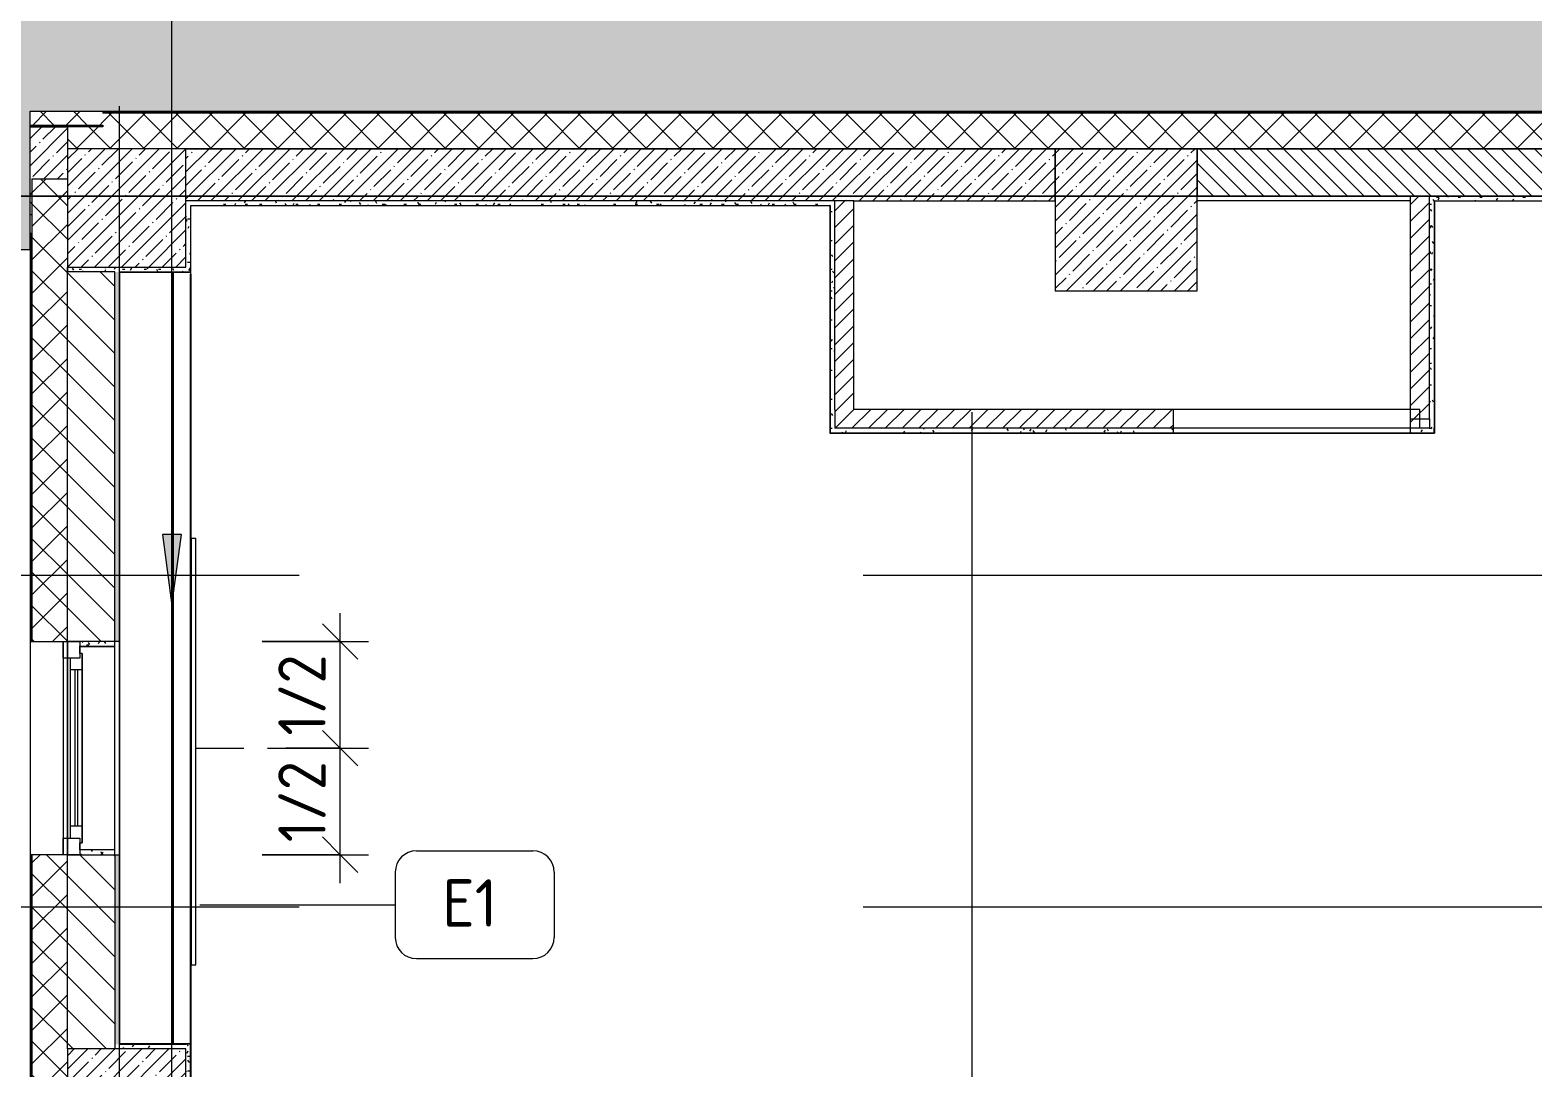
# Model space of a CAD drawing. Header units: millimetres. Extents: x -8624 to 194831, y -8553 to 29000.
# Drawn here: x 136786 to 143131, y 11320 to 15701 of the extents above; entities that cross this region are included whole.
import ezdxf

# ---------------------------------------------------------------- set-up
doc = ezdxf.new("R2010")
doc.units = ezdxf.units.MM
doc.linetypes.add('ADSK_Штрих_ш2 п1', pattern=[300, 200, -100])
doc.linetypes.add('Осевая', pattern=[15875, 3175, -2381.25, 7937.5, -2381.25])
for name, color, linetype, lineweight in [('A-ANNO-DIMS', 7, 'Continuous', 9), ('A-ANNO-DIMS-100', 7, 'Continuous', 9), ('A-DETL-1', 7, 'Continuous', 9), ('A-DETL-2', 7, 'ADSK_Штрих_ш2 п1', 9), ('A-GLAZ-2', 7, 'Continuous', 9), ('A-WALL-2', 7, 'Continuous', 9), ('A-WALL-5', 7, 'Continuous', 13), ('G-ANNO-TEXT', 7, 'Continuous', 9), ('I-WALL-5', 7, 'Continuous', 9), ('S-COLS-2', 7, 'Continuous', 9), ('Знаки', 7, 'Continuous', 9), ('Марки для знаков', 7, 'Continuous', 9), ('Оси', 7, 'Continuous', 9), ('Оси-2', 7, 'Осевая', 9)]:
    doc.layers.add(name, color=color, linetype=linetype, lineweight=lineweight)
for name, color, linetype, lineweight, true_color in [('A-DETL-GENF-5', 7, 'Continuous', 9, 0xd4d4d4), ('A-FLOR-3', 7, 'Continuous', 9, 0xaaaaaa), ('I-WALL-7', 9, 'Continuous', 9, 0x808080)]:
    doc.layers.add(name, color=color, linetype=linetype, lineweight=lineweight, true_color=true_color)
doc.styles.add('GOST Common_1', font='GOST_Common.ttf', dxfattribs={"height": 200})
doc.styles.add('ISOCPEUR', font='isocpeur.ttf', dxfattribs={"width": 0.9, "height": 250})
doc.styles.add('ISOCPEUR_1', font='isocpeur.ttf', dxfattribs={"width": 0.9, "height": 200})
doc.dimstyles.new('ISO-2_0_0_9К_Средний_округл2', dxfattribs={"dimscale": 304.8, "dimtxt": 199.196235, "dimasz": 0.492126, "dimexe": 0.393701, "dimexo": 0, "dimgap": 0, "dimtad": 1, "dimdec": 0, "dimrnd": 10, "dimzin": 0, "dimdsep": 46, "dimtxsty": 'ISOCPEUR_1', "dimblk1": 'OBLIQUE', "dimblk2": 'OBLIQUE', "dimsah": 1, "dimcen": 0.09, "dimdle": 0.393701, "dimazin": 0, "dimtfac": 1, "dimtdec": 4, "dimtix": 1, "dimtmove": 0, "dimatfit": 3, "dimfxl": 1, "dimtvp": 1, "dimtolj": 1, "dimtzin": 0, "dimarcsym": 2})
doc.dimstyles.new('ISO-2_5_0_9К_БОЛЬШОЙ', dxfattribs={"dimscale": 304.8, "dimtxt": 248.995294, "dimasz": 0.492126, "dimexe": 0.393701, "dimexo": 0.984252, "dimgap": 0, "dimtad": 1, "dimdec": 0, "dimrnd": 10, "dimzin": 0, "dimdsep": 46, "dimtxsty": 'ISOCPEUR', "dimblk1": 'OBLIQUE', "dimblk2": 'OBLIQUE', "dimsah": 1, "dimcen": 0.09, "dimdle": 0.393701, "dimazin": 0, "dimtfac": 1, "dimtdec": 4, "dimtix": 1, "dimtmove": 0, "dimatfit": 3, "dimfxl": 1, "dimtvp": 1, "dimtolj": 1, "dimtzin": 0, "dimarcsym": 2})
pattern_1 = [(45, (137053.74, 0), (-70.71068, 70.71068), []), (135, (137053.74, 0), (-70.71068, -70.71068), [])]
pattern_2 = [(45, (137053.745, 0), (-57.02463, 57.02463), []), (45, (137110.77, 0), (-57.02463, 57.02463), [100.806, -20.161, 3.353, -16.808])]
pattern_3 = [(45, (137053.745, 0), (-35.35534, 35.35534), [])]
pattern_4 = [(0, (137053.745, 0), (121.92, 30.48), [10.058, -81.382, 10.058, -81.382, -487.68]), (0, (137053.745, 0), (121.92, 30.48), [-182.88, 10.058, -172.822, 10.058, -81.382, -213.36]), (0, (137053.745, 0), (121.92, 30.48), [-457.2, 10.058, -50.902, 10.058, -142.342]), (120, (137099.465, 15.24), (-87.356454, 90.34582), [10.058, -81.382, 10.058, -81.382, -487.68]), (120, (137099.465, 15.24), (-87.356454, 90.34582), [-182.88, 10.058, -172.822, 10.058, -81.382, -213.36]), (120, (137099.465, 15.24), (-87.356454, 90.34582), [-457.2, 10.058, -50.902, 10.058, -142.342]), (240, (137114.705, 76.2), (-34.563546, -120.82582), [10.058, -81.382, 10.058, -81.382, -487.68]), (240, (137114.705, 76.2), (-34.563546, -120.82582), [-182.88, 10.058, -172.822, 10.058, -81.382, -213.36]), (240, (137114.705, 76.2), (-34.563546, -120.82582), [-457.2, 10.058, -50.902, 10.058, -142.342])]

# ---------------------------------------------------------------- blocks, each defined once
blk = doc.blocks.new('BSC_Колонна _Прямоугольная - 500х500-V159-План зашивки приборов отопления в осях 3 этажа 1-12')
at = {"layer": 'S-COLS-2'}
h = blk.add_hatch(dxfattribs=at)
h.set_pattern_fill('FP_131', color=256, style=0, pattern_type=2)
h.set_pattern_definition([(45, (-140, -14950), (-57.02463, 57.02463), []), (45, (-82.975, -14950), (-57.02463, 57.02463), [100.806, -20.161, 3.353, -16.808])])
h.paths.add_polyline_path([(-250, -250), (250, -250), (250, 250), (-250, 250), (-250, 62.7)])
for p, q in [((250, 250), (-250, 250)), ((-250, 250), (-250, -250)), ((250, -250), (250, 250)), ((-250, -250), (250, -250))]:
    blk.add_line(p, q, dxfattribs=at)
blk = doc.blocks.new('120_Окно_СКБ_1Ст - 120_Окно_СКБ_1Ст 900х2500_h_-V160-План зашивки приборов отопления в осях 3 этажа 1-12')
at = {"layer": 'A-GLAZ-2'}
for p, q in [((-450, -127), (-450, -57)), ((-450, -57), (-380, -57)), ((450, -57), (-450, -57)), ((-380, -57), (-380, -127)), ((380, -127), (380, -57)), ((380, -57), (450, -57)), ((450, -57), (450, -127)), ((380, -87), (-380, -87)), ((-380, -87), (-380, -127)), ((-330, -137), (-330, -87)), ((-330, -107), (330, -107)), ((330, -117), (-330, -117)), ((330, -137), (330, -87)), ((380, -127), (380, -87)), ((-380, -127), (-450, -127)), ((-430, -127), (-400, -127)), ((-380, -127), (-400, -127)), ((-400, -127), (-400, -137)), ((-400, -137), (400, -137)), ((400, -137), (-400, -137)), ((450, -127), (380, -127)), ((400, -127), (380, -127)), ((400, -127), (430, -127)), ((400, -137), (400, -127))]:
    blk.add_line(p, q, dxfattribs=at)
blk = doc.blocks.new('BSC_Колонна _Прямоугольная - 500х500-V176-План зашивки приборов отопления в осях 3 этажа 1-12')
at = {"layer": 'S-COLS-2'}
h = blk.add_hatch(dxfattribs=at)
h.set_pattern_fill('FP_146', color=256, style=0, pattern_type=2)
h.set_pattern_definition([(45, (-140, -11150), (-57.0246, 57.0246), []), (45, (-82.975, -11150), (-57.0246, 57.0246), [100.806, -20.161, 3.353, -16.808])])
h.paths.add_polyline_path([(-250, -250), (250, -250), (250, 250), (-250, 250), (-250, -154)])
for p, q in [((250, 250), (-250, 250)), ((-250, 250), (-250, -250)), ((250, -250), (250, 250)), ((-250, -250), (250, -250))]:
    blk.add_line(p, q, dxfattribs=at)
blk = doc.blocks.new('Съемный металлический экран с перфорацией - E1-V190-План зашивки приборов отопления в осях 3 этажа 1-12')
at = {"layer": 'Знаки'}
for p, q in [((1800, 20), (0, 20)), ((0, 20), (0, 0)), ((0, 0), (1800, 0)), ((1800, 0), (1800, 20))]:
    blk.add_line(p, q, dxfattribs=at)
blk = doc.blocks.new('Зашивка приборов отопления35 - Зашивка приборов отопления-33324623-План зашивки приборов отопления в осях 3 этажа 1-12')
at = {"layer": 'A-WALL-2'}
for p, q in [((35888.8, 26793.4), (34988.8, 26793.4)), ((37447.8, 26567.4), (37447.8, 26793.4)), ((34188.8, 26567.4), (37447.8, 26567.4)), ((37447.8, 26567.4), (34188.8, 26567.4)), ((37447.8, 26492.4), (37447.8, 26567.4)), ((34187.8, 26492.4), (37447.8, 26492.4))]:
    blk.add_line(p, q, dxfattribs=at)
blk = doc.blocks.new('DIMBLOCK5-План зашивки приборов отопления в осях 3 этажа 1-12')
at = {"layer": 'A-ANNO-DIMS-100', "lineweight": 20}
for p, q in [((133816.7, 17000), (133741.7, 17075)), ((133816.7, 17000), (133891.7, 16925)), ((133816.7, 15000), (133741.7, 15075)), ((133816.7, 15000), (133891.7, 14925))]:
    blk.add_line(p, q, dxfattribs=at)
at = {"layer": 'A-ANNO-DIMS-100'}
for p, q in [((133622.8, 17000), (133936.7, 17000)), ((133816.7, 17000), (133622.8, 17000)), ((133816.7, 17000), (133816.7, 15000)), ((146614.4, 15000), (133696.7, 15000)), ((133816.7, 15000), (146614.4, 15000))]:
    blk.add_line(p, q, dxfattribs=at)
at = {"layer": 'A-ANNO-DIMS-100', "color": 0, "insert": (133490.1, 15684), "char_height": 250, "width": 758.478, "attachment_point": 1, "rotation": 90, "line_spacing_factor": 1.149209, "style": 'ISOCPEUR'}
blk.add_mtext('2000', dxfattribs=at)
blk = doc.blocks.new('_Oblique')
at = {"color": 0, "linetype": 'ByBlock', "lineweight": -2}
blk.add_line((-0.5, -0.5), (0.5, 0.5), dxfattribs=at)
blk = doc.blocks.new('DIMBLOCK6-План зашивки приборов отопления в осях 3 этажа 1-12')
at = {"layer": 'A-ANNO-DIMS-100', "lineweight": 20}
for p, q in [((133816.7, 15000), (133741.7, 15075)), ((133816.7, 15000), (133891.7, 14925)), ((133816.7, 13400), (133741.7, 13475)), ((133816.7, 13400), (133891.7, 13325))]:
    blk.add_line(p, q, dxfattribs=at)
at = {"layer": 'A-ANNO-DIMS-100'}
for p, q in [((146614.4, 15000), (133696.7, 15000)), ((133816.7, 15000), (133816.7, 13400)), ((133816.7, 15000), (146614.4, 15000)), ((133622.8, 13400), (133936.7, 13400)), ((133816.7, 13400), (133622.8, 13400))]:
    blk.add_line(p, q, dxfattribs=at)
at = {"layer": 'A-ANNO-DIMS-100', "color": 0, "insert": (133490.1, 13905.5), "char_height": 250, "width": 706.764, "attachment_point": 1, "rotation": 90, "line_spacing_factor": 1.149209, "style": 'ISOCPEUR'}
blk.add_mtext('1600', dxfattribs=at)
blk = doc.blocks.new('DIMBLOCK34-План зашивки приборов отопления в осях 3 этажа 1-12')
at = {"layer": 'A-ANNO-DIMS-100', "lineweight": 20}
for p, q in [((138095, 12670), (138020, 12745)), ((138095, 12670), (138170, 12595)), ((138095, 12220), (138020, 12295)), ((138095, 12220), (138170, 12145))]:
    blk.add_line(p, q, dxfattribs=at)
at = {"layer": 'A-ANNO-DIMS-100'}
for p, q in [((137865.7, 12670), (138215, 12670)), ((138095, 12670), (137865.7, 12670)), ((138095, 12100), (138095, 12670)), ((137765.7, 12220), (138215, 12220)), ((138095, 12220), (137765.7, 12220))]:
    blk.add_line(p, q, dxfattribs=at)
at = {"layer": 'A-ANNO-DIMS-100', "color": 0, "insert": (137833.7, 12272.6), "char_height": 200, "width": 413.715, "attachment_point": 1, "rotation": 90, "line_spacing_factor": 1.149209, "style": 'ISOCPEUR_1'}
blk.add_mtext('1/2', dxfattribs=at)
blk = doc.blocks.new('DIMBLOCK35-План зашивки приборов отопления в осях 3 этажа 1-12')
at = {"layer": 'A-ANNO-DIMS-100'}
for p, q in [((138095, 12670), (138095, 13240)), ((137765.7, 13120), (138215, 13120)), ((138095, 13120), (137765.7, 13120)), ((137865.7, 12670), (138215, 12670)), ((138095, 12670), (137865.7, 12670))]:
    blk.add_line(p, q, dxfattribs=at)
at = {"layer": 'A-ANNO-DIMS-100', "lineweight": 20}
for p, q in [((138095, 13120), (138020, 13195)), ((138095, 13120), (138170, 13045)), ((138095, 12670), (138020, 12745)), ((138095, 12670), (138170, 12595))]:
    blk.add_line(p, q, dxfattribs=at)
at = {"layer": 'A-ANNO-DIMS-100', "color": 0, "insert": (137833.7, 12722.6), "char_height": 200, "width": 413.715, "attachment_point": 1, "rotation": 90, "line_spacing_factor": 1.149209, "style": 'ISOCPEUR_1'}
blk.add_mtext('1/2', dxfattribs=at)
blk = doc.blocks.new('Марка_Знаки - В прямоуг_Наименование краткое-30718135-План зашивки приборов отопления в осях 3 этажа 1-12')
at = {"layer": 'Марки для знаков'}
for p, q in [((-2.455, 2.278), (2.455, 2.278)), ((-3.355, 1.378), (-3.355, -1.384)), ((3.355, 1.378), (3.355, -1.378)), ((-2.461, -2.278), (2.455, -2.278))]:
    blk.add_line(p, q, dxfattribs=at)
for centre, radius, start, end in [((-2.455, 1.378), 0.9, 90, 180), ((2.455, 1.378), 0.9, 0, 90), ((-2.461, -1.384), 0.893, 180, 270), ((2.455, -1.378), 0.9, 270, 0)]:
    blk.add_arc(centre, radius, start, end, dxfattribs=at)

msp = doc.modelspace()

# ---------------------------------------------------------------- hatches: boundary and pattern name
at = {"layer": 'A-DETL-GENF-5'}
msp.add_hatch(color=256, dxfattribs=at).paths.add_polyline_path([(136496.6, 14774.9), (136785.7, 14774.9), (136785.7, 15358), (175341.4, 15358), (175341.4, 23799.7), (175661.1, 23799.7), (175661.1, 23888.3), (170981.8, 23888.3), (170981.8, 27398.1), (134644.7, 27398.1), (134644.7, 14774.9), (135854.5, 14774.9)])
at = {"layer": 'A-WALL-2'}
h = msp.add_hatch(dxfattribs=at)
h.set_pattern_fill('FP_127', color=256, style=0, pattern_type=2)
h.set_pattern_definition(pattern_1)
h.paths.add_polyline_path([(174863.7, 15200), (175341.4, 15200), (175341.4, 15350), (174863.7, 15350)])
h.paths.add_polyline_path([(171808.9, 15200), (172463.7, 15200), (172463.7, 15350), (171713.7, 15350), (171713.7, 15200)])
h.paths.add_polyline_path([(169163.7, 15200), (169163.7, 15350), (167070.7, 15349), (167070.7, 15288), (167067.7, 15285), (166293.7, 15285), (166290.7, 15288), (166290, 15350), (162664, 15349), (162664, 15288), (162659.8, 15285), (161487, 15285), (161484, 15288), (161483.3, 15350), (156843.7, 15349), (156843.7, 15288), (156840.7, 15285), (156066.7, 15285), (156063.7, 15288), (156063, 15350), (151836.7, 15349), (151835.6, 15285.7), (151833.7, 15285), (151657.4, 15286.1), (151656.7, 15288), (151656, 15350), (149913.7, 15350), (149913.7, 15200), (167956.6, 15200)])
h.paths.add_polyline_path([(145313.7, 15200), (145313.7, 15350), (144713.7, 15350), (144713.7, 15200), (144843.1, 15200)])
h.paths.add_polyline_path([(146213.7, 15200), (146813.7, 15200), (146813.7, 15350), (146213.7, 15350)])
h.paths.add_polyline_path([(143813.7, 15200), (143813.7, 15350), (137093.7, 15350), (137093.7, 15293), (136943.7, 15293), (136943.7, 15200), (143559, 15200)])
h.paths.add_polyline_path([(170203.8, 15200), (170293.7, 15200), (170293.7, 15350), (170063.7, 15350), (170063.7, 15200)])
h.paths.add_polyline_path([(170663.7, 15200), (170813.7, 15200), (170813.7, 15350), (170663.7, 15350)])
h = msp.add_hatch(dxfattribs=at)
h.set_pattern_fill('FP_125', color=256, style=0, pattern_type=2)
h.set_pattern_definition([(135, (137053.745, 0), (-35.35534, -35.35534), [])])
h.paths.add_polyline_path([(146287.7, 15000), (146813.7, 15000), (146813.7, 15200), (146213.7, 15200), (146213.7, 15000)])
h.paths.add_polyline_path([(142274.9, 15000), (143213.7, 15000), (143213.7, 15200), (141713.7, 15200), (141713.7, 15000)])
h.paths.add_polyline_path([(150763.7, 15000), (150763.7, 15200), (149913.7, 15200), (149913.7, 15000), (150621.5, 15000)])
h.paths.add_polyline_path([(144713.7, 15000), (145313.7, 15000), (145313.7, 15200), (144713.7, 15200), (144713.7, 15012.7)])
h = msp.add_hatch(dxfattribs=at)
h.set_pattern_fill('FP_127', color=256, style=0, pattern_type=2)
h.set_pattern_definition(pattern_1)
h.paths.add_polyline_path([(136785.7, 14973), (136793.7, 14973), (136793.7, 15073), (136785.7, 15073), (136785.7, 15012.7)])
h = msp.add_hatch(dxfattribs=at)
h.set_pattern_fill('FP_127', color=256, style=0, pattern_type=2)
h.set_pattern_definition(pattern_1)
h.paths.add_polyline_path([(136793.7, -100), (136943.7, -100), (136943.7, 5220), (136793.7, 5220), (136793.7, -49.9)])
h.paths.add_polyline_path([(136943.7, 7320), (136943.7, 8520), (136793.7, 8520), (136793.7, 7320)])
h.paths.add_polyline_path([(136793.7, 10820), (136943.7, 10820), (136943.7, 12220), (136793.7, 12220), (136793.7, 10996)])
h.paths.add_polyline_path([(136793.7, 13120), (136943.7, 13120), (136943.7, 15073), (136793.7, 15073), (136793.7, 13506.4)])
h = msp.add_hatch(dxfattribs=at)
h.set_pattern_fill('FP_127', color=256, style=0, pattern_type=2)
h.set_pattern_definition(pattern_1)
h.paths.add_polyline_path([(136793.7, 14923), (136793.7, 14973), (136785.7, 14973), (136785.7, 14923)])
at = {"layer": 'G-ANNO-TEXT'}
msp.add_hatch(color=256, dxfattribs=at).paths.add_polyline_path([(137385, 13272.1), (137424.5, 13572.1), (137345.5, 13572.1)])
at = {"layer": 'I-WALL-5'}
h = msp.add_hatch(dxfattribs=at)
h.set_pattern_fill('FP_127', color=256, style=0, pattern_type=2)
h.set_pattern_definition(pattern_1)
h.paths.add_polyline_path([(136785.7, 15300), (137093.7, 15300), (137093.7, 15358), (136785.7, 15358), (136785.7, 15341.3)])
h = msp.add_hatch(dxfattribs=at)
h.set_pattern_fill('FP_128', color=256, style=0, pattern_type=2)
h.set_pattern_definition(pattern_2)
h.paths.add_polyline_path([(136790.7, 15073), (136943.7, 15073), (136943.7, 15293), (136785.7, 15293), (136785.7, 15073)])
h = msp.add_hatch(dxfattribs=at)
h.set_pattern_fill('FP_128', color=256, style=0, pattern_type=2)
h.set_pattern_definition(pattern_2)
h.paths.add_polyline_path([(141113.7, 14980), (141113.7, 15200), (137443.7, 15200), (137443.7, 14980), (140990.9, 14980)])
h = msp.add_hatch(dxfattribs=at)
h.set_pattern_fill('FP_138', color=256, style=0, pattern_type=2)
h.set_pattern_definition(pattern_3)
h.paths.add_polyline_path([(140263.7, 14100), (140263.7, 14980), (140183.7, 14980), (140183.7, 14100)])
h = msp.add_hatch(dxfattribs=at)
h.set_pattern_fill('FP_138', color=256, style=0, pattern_type=2)
h.set_pattern_definition(pattern_3)
h.paths.add_polyline_path([(142693.7, 14060), (142693.7, 15000), (142613.7, 15000), (142613.7, 14060)])
h = msp.add_hatch(dxfattribs=at)
h.set_pattern_fill('FP_126', color=256, style=0, pattern_type=2)
h.set_pattern_definition([(135, (137053.74, 0), (-70.7107, -70.7107), [])])
h.paths.add_polyline_path([(137138.6, 7900), (137143.7, 7900), (137143.7, 8520), (136943.7, 8520), (136943.7, 7900)])
h.paths.add_polyline_path([(136943.7, 10820), (137143.7, 10820), (137143.7, 10900), (136943.7, 10900)])
h.paths.add_polyline_path([(137138.6, 11400), (137143.7, 11400), (137143.7, 12220), (136943.7, 12220), (136943.7, 11400)])
h.paths.add_polyline_path([(137138.6, 13120), (137143.7, 13120), (137143.7, 14680), (136943.7, 14680), (136943.7, 13120), (136978.1, 13120)])
h = msp.add_hatch(dxfattribs=at)
h.set_pattern_fill('FP_138', color=256, style=0, pattern_type=2)
h.set_pattern_definition(pattern_3)
h.paths.add_polyline_path([(142613.7, 14020), (142653.7, 14020), (142653.7, 14100), (142613.7, 14100)])
h.paths.add_polyline_path([(140183.7, 14020), (141613.7, 14020), (141613.7, 14100), (140183.7, 14100)])
at = {"layer": 'I-WALL-7'}
h = msp.add_hatch(dxfattribs=at)
h.set_pattern_fill('FP_148', color=256, style=0, pattern_type=2)
h.set_pattern_definition(pattern_4)
h.paths.add_polyline_path([(137443.7, 14700), (137463.7, 14700), (137463.7, 14980), (137443.7, 14980)])
h = msp.add_hatch(dxfattribs=at)
h.set_pattern_fill('FP_148', color=256, style=0, pattern_type=2)
h.set_pattern_definition(pattern_4)
h.paths.add_polyline_path([(140163.7, 14960), (140183.7, 14960), (140183.7, 14980), (137463.7, 14980), (137463.7, 14960), (140162.7, 14960)])
h = msp.add_hatch(dxfattribs=at)
h.set_pattern_fill('FP_148', color=256, style=0, pattern_type=2)
h.set_pattern_definition(pattern_4)
h.paths.add_polyline_path([(143193.7, 14980), (143213.7, 14980), (143213.7, 15000), (142693.7, 15000), (142693.7, 14980), (142917, 14980)])
h = msp.add_hatch(dxfattribs=at)
h.set_pattern_fill('FP_148', color=256, style=0, pattern_type=2)
h.set_pattern_definition(pattern_4)
h.paths.add_polyline_path([(142693.7, 14020), (142713.7, 14020), (142713.7, 14980), (142693.7, 14980), (142693.7, 14060)])
h = msp.add_hatch(dxfattribs=at)
h.set_pattern_fill('FP_148', color=256, style=0, pattern_type=2)
h.set_pattern_definition(pattern_4)
h.paths.add_polyline_path([(140183.7, 14000), (140183.7, 14960), (140163.7, 14960), (140163.7, 14000)])
h = msp.add_hatch(dxfattribs=at)
h.set_pattern_fill('FP_148', color=256, style=0, pattern_type=2)
h.set_pattern_definition(pattern_4)
h.paths.add_polyline_path([(137163.7, 14680), (137463.7, 14680), (137463.7, 14700), (136943.7, 14700), (136943.7, 14680), (137143.7, 14680)])
h = msp.add_hatch(dxfattribs=at)
h.set_pattern_fill('FP_148', color=256, style=0, pattern_type=2)
h.set_pattern_definition(pattern_4)
h.paths.add_polyline_path([(137163.7, 11420), (137163.7, 12220), (137143.7, 12220), (137143.7, 11420)])
h.paths.add_polyline_path([(137163.7, 13120), (137163.7, 14680), (137143.7, 14680), (137143.7, 13120)])
h = msp.add_hatch(dxfattribs=at)
h.set_pattern_fill('FP_148', color=256, style=0, pattern_type=2)
h.set_pattern_definition(pattern_4)
h.paths.add_polyline_path([(142713.7, 14000), (142713.7, 14020), (142613.7, 14020), (142613.7, 14000)])
h.paths.add_polyline_path([(141613.7, 14000), (141613.7, 14020), (140183.7, 14020), (140183.7, 14000)])
h = msp.add_hatch(dxfattribs=at)
h.set_pattern_fill('FP_148', color=256, style=0, pattern_type=2)
h.set_pattern_definition(pattern_4)
h.paths.add_polyline_path([(137143.7, 13100), (137143.7, 13120), (136995.7, 13120), (136995.7, 13100), (137138.6, 13100)])
h = msp.add_hatch(dxfattribs=at)
h.set_pattern_fill('FP_148', color=256, style=0, pattern_type=2)
h.set_pattern_definition(pattern_4)
h.paths.add_polyline_path([(137143.7, 12220), (137143.7, 12240), (136995.7, 12240), (136995.7, 12220), (137138.6, 12220)])
h = msp.add_hatch(dxfattribs=at)
h.set_pattern_fill('FP_148', color=256, style=0, pattern_type=2)
h.set_pattern_definition(pattern_4)
h.paths.add_polyline_path([(137443.7, 11400), (137443.7, 11420), (137143.7, 11420), (137143.7, 11400)])
h = msp.add_hatch(dxfattribs=at)
h.set_pattern_fill('FP_148', color=256, style=0, pattern_type=2)
h.set_pattern_definition(pattern_4)
h.paths.add_polyline_path([(137459.6, 10900), (137463.7, 10900), (137463.7, 11420), (137443.7, 11420), (137443.7, 10900)])
at = {"layer": 'S-COLS-2'}
h = msp.add_hatch(dxfattribs=at)
h.set_pattern_fill('FP_128', color=256, style=0, pattern_type=2)
h.set_pattern_definition(pattern_2)
h.paths.add_polyline_path([(141113.7, 14600), (141713.7, 14600), (141713.7, 15200), (141113.7, 15200), (141113.7, 15012.7)])

# ---------------------------------------------------------------- linework, layer by layer
at = {"layer": 'A-DETL-1'}
for p, q in [((136785.7, 14774.9), (136785.7, 15358)), ((136785.7, 15358), (175341.4, 15358)), ((134644.7, 14774.9), (136785.7, 14774.9))]:
    msp.add_line(p, q, dxfattribs=at)
at = {"layer": 'A-DETL-2'}
msp.add_line((137487.7, 12670), (137865.7, 12670), dxfattribs=at)
at = {"layer": 'A-FLOR-3'}
for p, q in [((143193.7, 14979), (142714.7, 14979)), ((142714.7, 14979), (142714.7, 13999)), ((140163.8, 14959), (137464.7, 14959)), ((142714.7, 13999), (140164.7, 13999))]:
    msp.add_line(p, q, dxfattribs=at)
at = {"layer": 'A-WALL-2'}
for p, q in [((137443.7, 15200), (141713.7, 15200)), ((141713.7, 15200), (141713.7, 15000)), ((141713.7, 15000), (142613.7, 15000)), ((142693.7, 15000), (143213.7, 15000)), ((136785.7, 14772.9), (136785.7, -258)), ((136943.7, 14680), (136943.7, 14700)), ((136785.7, 13120), (136943.7, 13120)), ((136943.7, 13120), (136943.7, 12220)), ((136943.7, 12220), (136785.7, 12220))]:
    msp.add_line(p, q, dxfattribs=at)
at = {"layer": 'A-WALL-5'}
for p, q in [((137093.7, 15358), (137093.7, 15350)), ((136785.7, 15300), (137093.7, 15300)), ((136785.7, 15295), (137093.7, 15295)), ((137093.7, 15293), (136943.7, 15293)), ((136943.7, 15293), (136943.7, 15200)), ((143813.7, 15353), (137093.7, 15353)), ((143813.7, 15350), (137093.7, 15350)), ((137093.7, 15300), (137093.7, 15293)), ((143213.7, 15200), (141713.7, 15200)), ((141713.7, 15200), (143213.7, 15200)), ((136793.7, 15073), (136793.7, 13120)), ((136793.7, 15073), (136943.7, 15073)), ((140263.7, 14980), (137443.7, 14980)), ((140183.7, 14100), (140183.7, 14980)), ((142693.7, 15000), (142613.7, 15000)), ((142693.7, 14060), (142693.7, 15000)), ((142713.7, 14980), (143193.7, 14980)), ((142713.7, 14980), (142713.7, 14020)), ((136785.7, 14973), (136793.7, 14973)), ((136785.7, 14923), (136793.7, 14923)), ((137463.7, 14960), (137463.7, 14700)), ((140163.7, 14960), (140162.7, 14960)), ((140162.7, 14959), (140162.7, 14960)), ((136785.7, 14843), (136793.7, 14843)), ((136790.7, 14843), (136790.7, 13120)), ((136943.7, 13120), (136943.7, 14680)), ((137143.7, 14680), (136943.7, 14680)), ((137143.7, 13120), (137143.7, 14680)), ((137163.7, 13120), (137163.7, 14679)), ((142713.7, 13999), (142713.7, 14000)), ((136790.7, 12220), (136790.7, 10820)), ((136793.7, 12220), (136793.7, 10820)), ((136943.7, 11400), (136943.7, 12220)), ((137143.7, 12220), (137143.7, 11400)), ((137163.7, 11420), (137163.7, 12220)), ((137163.7, 11420), (137443.7, 11420))]:
    msp.add_line(p, q, dxfattribs=at)
at = {"layer": 'G-ANNO-TEXT'}
for p, q in [((137385, 10676.8), (137385, 17769.9)), ((137385, 13272.1), (137385, 17769.9)), ((137424.5, 13572.1), (137345.5, 13572.1)), ((137345.5, 13572.1), (137385, 13272.1)), ((137385, 13272.1), (137424.5, 13572.1))]:
    msp.add_line(p, q, dxfattribs=at)
at = {"layer": 'I-WALL-5'}
for p, q in [((136785.7, 15293), (136943.7, 15293)), ((141113.7, 15200), (137443.7, 15200)), ((141113.7, 14980), (141113.7, 15200)), ((140263.7, 14100), (140263.7, 14980)), ((140263.7, 14980), (141113.7, 14980)), ((142613.7, 14980), (141713.7, 14980)), ((142613.7, 13999), (142613.7, 15000)), ((137463.7, 14960), (140162.7, 14960)), ((137464.7, 14679), (137464.7, 14959)), ((140162.7, 14959), (140162.7, 13999)), ((140163.7, 14960), (140163.7, 14000)), ((136943.7, 14700), (136943.7, 14680)), ((137163.7, 14679), (137163.7, 14680)), ((137163.7, 14680), (137463.7, 14680)), ((137164.7, 14679), (137464.7, 14679)), ((137164.7, 11421), (137164.7, 14679)), ((137463.7, 14680), (137463.7, 14700)), ((137463.7, 10880), (137463.7, 14670.5)), ((137464.7, 14670.5), (137463.7, 14670.5)), ((137464.7, 14670.5), (137464.7, 8521)), ((140183.7, 14100), (140183.7, 14020)), ((142653.7, 14100), (140263.7, 14100)), ((141613.7, 13999), (141613.7, 14100)), ((142653.7, 14020), (142653.7, 14100)), ((142613.7, 14060), (142693.7, 14060)), ((142693.7, 14060), (142693.7, 14020)), ((140162.7, 13999), (142714.7, 13999)), ((142713.7, 14000), (140163.7, 14000)), ((142693.7, 14020), (140183.7, 14020)), ((142713.7, 14000), (142713.7, 14020)), ((142714.7, 13999), (142714.7, 13999)), ((136943.7, 12220), (136943.7, 13120)), ((137164.7, 13120), (136943.7, 13120)), ((136995.7, 13120), (136995.7, 13099)), ((136995.7, 13100), (137143.7, 13100)), ((136995.7, 13099), (137143.7, 13099)), ((137143.7, 12220), (137143.7, 13120)), ((137163.7, 13120), (137163.7, 12220)), ((136943.7, 12220), (137164.7, 12220)), ((136995.7, 12241), (136995.7, 12220)), ((137143.7, 12241), (136995.7, 12241)), ((137143.7, 12240), (136995.7, 12240)), ((137464.7, 11421), (137164.7, 11421)), ((137463.7, 11420), (137443.7, 11420))]:
    msp.add_line(p, q, dxfattribs=at)
at = {"layer": 'S-COLS-2'}
for p, q in [((141713.7, 15200), (141113.7, 15200)), ((141113.7, 15200), (141113.7, 14600)), ((141713.7, 14600), (141713.7, 15200)), ((141113.7, 14600), (141713.7, 14600))]:
    msp.add_line(p, q, dxfattribs=at)
at = {"layer": 'Марки для знаков'}
msp.add_line((137502.3, 12009), (138327.7, 12009), dxfattribs=at)
at = {"layer": 'Оси'}
msp.add_line((137163.7, 12880), (137163.7, 15380), dxfattribs=at)
at = {"layer": 'Оси-2'}
for p, q in [((140763.7, 593.7), (140763.7, 24898.1)), ((134746.7, 15000), (172713.7, 15000)), ((134746.7, 13400), (172713.7, 13400)), ((137163.7, 593.7), (137163.7, 12880)), ((134746.7, 12000), (172713.7, 12000))]:
    msp.add_line(p, q, dxfattribs=at)

# ---------------------------------------------------------------- block references
at = {"layer": 'A-GLAZ-2', "rotation": 89.99999999999991}
msp.add_blockref('120_Окно_СКБ_1Ст - 120_Окно_СКБ_1Ст 900х2500_h_-V160-План зашивки приборов отопления в осях 3 этажа 1-12', (136868.7, 12670), dxfattribs=at)
at = {"layer": 'A-WALL-2', "rotation": 89.99999999999993}
msp.add_blockref('Зашивка приборов отопления35 - Зашивка приборов отопления-33324623-План зашивки приборов отопления в осях 3 этажа 1-12', (163957.1, -22768.8), dxfattribs=at)
at = {"layer": 'S-COLS-2'}
for name, p in [('BSC_Колонна _Прямоугольная - 500х500-V159-План зашивки приборов отопления в осях 3 этажа 1-12', (137193.7, 14950)), ('BSC_Колонна _Прямоугольная - 500х500-V176-План зашивки приборов отопления в осях 3 этажа 1-12', (137193.7, 11150))]:
    msp.add_blockref(name, p, dxfattribs=at)
at = {"layer": 'Знаки', "rotation": 90.00000000000001}
msp.add_blockref('Съемный металлический экран с перфорацией - E1-V190-План зашивки приборов отопления в осях 3 этажа 1-12', (137485.7, 11754.7), dxfattribs=at)
at = {"layer": 'Марки для знаков', "xscale": 99.99999999999993, "yscale": 99.99999999999993, "zscale": 99.99999999999993}
msp.add_blockref('Марка_Знаки - В прямоуг_Наименование краткое-30718135-План зашивки приборов отопления в осях 3 этажа 1-12', (138663.2, 12009), dxfattribs=at)

# ---------------------------------------------------------------- texts
at = {"layer": 'Марки для знаков', "insert": (138526.2, 12116.1), "char_height": 200, "width": 296.624, "attachment_point": 1, "style": 'GOST Common_1'}
msp.add_mtext('E1', dxfattribs=at)

# ---------------------------------------------------------------- dimensions: what is measured, and where the dimension line sits
at = {"layer": 'A-ANNO-DIMS'}
for base, p1, p2, override, picture, middle in [((133816.7, 15000), (133922.8, 17000), (146914.4, 15000), {"dimpost": '<>', "dimfxl": 13144.637034}, 'DIMBLOCK5-План зашивки приборов отопления в осях 3 этажа 1-12', (133691.7, 16000)), ((133816.7, 13400), (146914.4, 15000), (133922.8, 13400), {"dimpost": '<>', "dimfxl": 13089.747226}, 'DIMBLOCK6-План зашивки приборов отопления в осях 3 этажа 1-12', (133691.7, 14200))]:
    dim = msp.add_linear_dim(base=base, p1=p1, p2=p2, angle=90, dimstyle='ISO-2_5_0_9К_БОЛЬШОЙ', override=override, dxfattribs=at)
    dim.commit()
    dim.dimension.update_dxf_attribs({"geometry": picture, "text_midpoint": middle})
for base, p1, p2, picture, middle in [((138095, 13120), (137865.7, 12670), (137765.7, 13120), 'DIMBLOCK35-План зашивки приборов отопления в осях 3 этажа 1-12', (137995, 12895)), ((138095, 12670), (137765.7, 12220), (137865.7, 12670), 'DIMBLOCK34-План зашивки приборов отопления в осях 3 этажа 1-12', (137995, 12445))]:
    dim = msp.add_linear_dim(base=base, p1=p1, p2=p2, angle=90, text='1/2', dimstyle='ISO-2_0_0_9К_Средний_округл2', override={"dimpost": '<>', "dimfxl": 460.977227}, dxfattribs=at)
    dim.commit()
    dim.dimension.update_dxf_attribs({"geometry": picture, "text_midpoint": middle})

doc.saveas('drawing.dxf')
